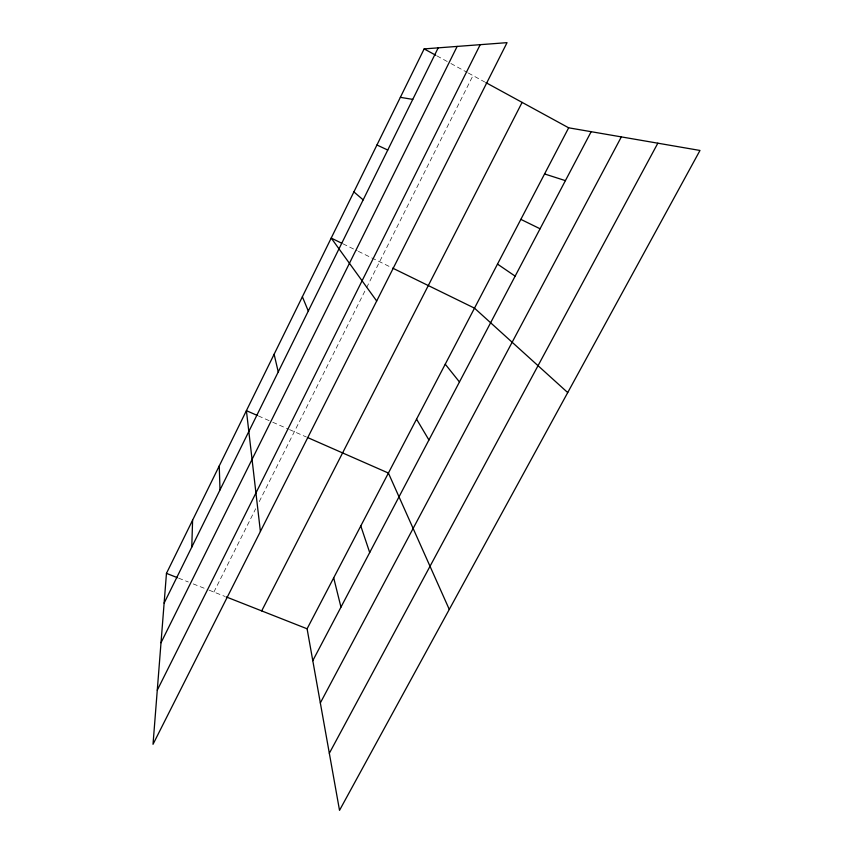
<?xml version="1.0" encoding="UTF-8"?>
<svg xmlns="http://www.w3.org/2000/svg" width="853" height="853" viewBox="0 0 853 853"><rect width="100%" height="100%" fill="white"/><g stroke="black" fill="none" stroke-linecap="round" stroke-linejoin="round"><path stroke-width="0.64" stroke-dasharray="4.26 3.2" d="M213.89 592.057L255.676 508.751M259.259 501.628L365.99 288.858M366.587 287.674L472.988 75.576M178.629 578.153L188.353 581.991M193.215 583.91L207.812 589.658M209.028 590.137L224.925 596.407M258.384 415.923L271.563 421.713M272.768 422.246L288.335 429.08M289.54 429.613L306.398 437.013M343.013 243.841L357.172 250.771M358.356 251.347L391.474 267.543M436.949 55.893L449.734 62.877M450.896 63.506L467.177 72.398M468.34 73.038L484.685 81.963"/><path stroke-width="1.28" d="M191.776 547.082L192.597 520.17M166.463 573.365L153.018 744.306L507.045 42.65L424.154 48.909L166.463 573.365L177.413 577.673M164.128 603.114L438.197 47.853M161.004 642.735L457.155 46.414M157.272 690.173L480.207 44.676M261.69 610.897L522.111 102.392M307.091 628.789L568.663 127.811L699.982 150.459L339.526 810.35L307.091 628.789L226.152 596.887M312.784 660.68L591.161 131.693M320.333 702.947L621.347 136.896M329.333 753.274L657.844 143.187M400.366 97.338L412.767 99.385M544.577 173.948L565.4 180.633M257.19 415.4L246.41 410.666L260.4 531.494M307.602 437.546L388.403 473.052L449.275 609.426M376.941 144.999L387.752 150.043M520.863 219.37L540.066 228.775M341.829 243.265L331.209 238.072L376.685 301.013M392.668 268.13L474.503 308.157L567.725 392.583M424.154 48.909L435.787 55.253M485.858 82.592L568.663 127.811M497.502 264.099L515.137 276.137M353.899 191.904L363.175 199.858M445.245 364.188L459.458 381.963M416.552 419.143L428.931 439.977M302.378 296.759L308.296 311.036M360.787 525.938L369.701 552.52M333.694 577.844L340.965 607.133M274.112 354.272L278.249 371.908M219.242 465.951L220.01 489.899"/></g></svg>
